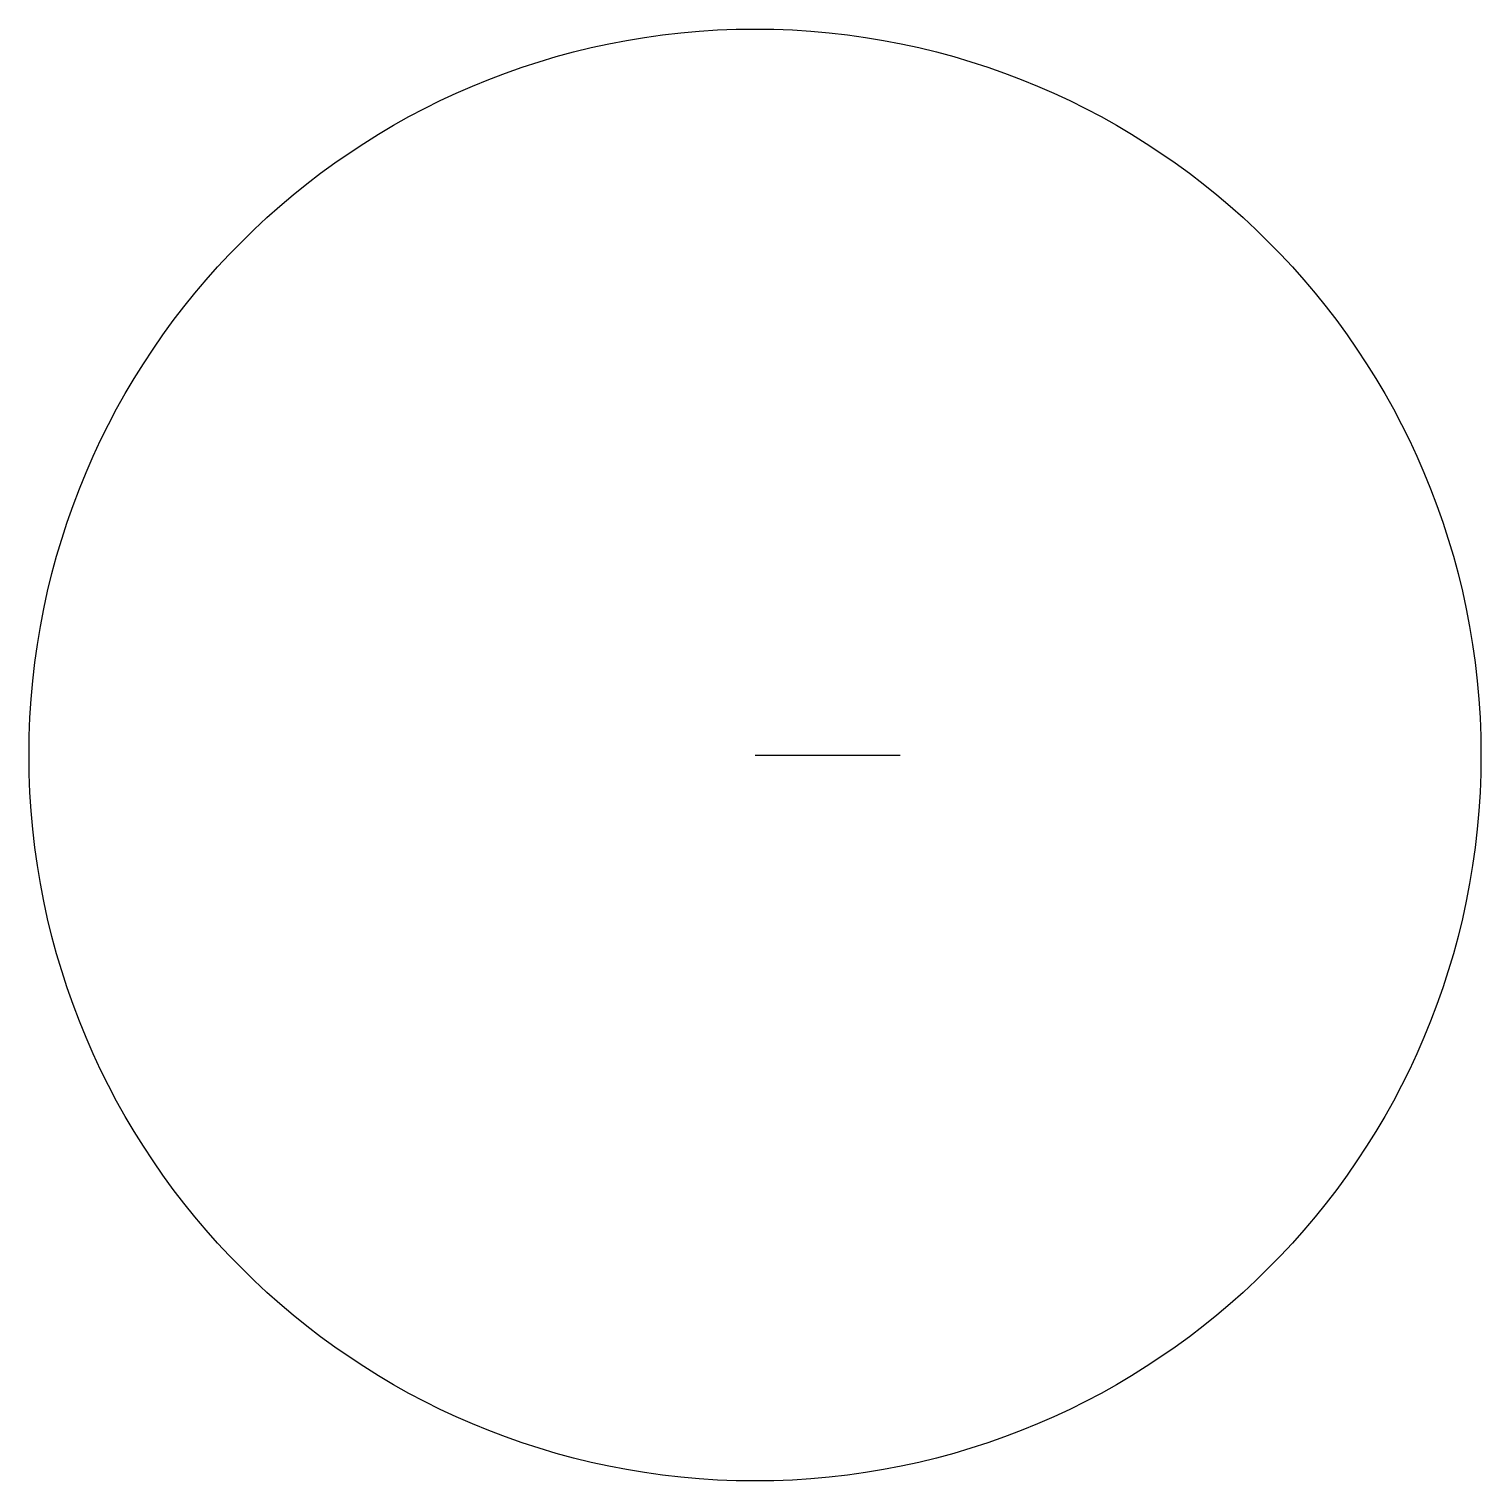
# Model space of a CAD drawing. Header units: metres. Extents: x -5 to 5, y -5 to 5.
import ezdxf

# ---------------------------------------------------------------- set-up
doc = ezdxf.new("R2010")
doc.units = ezdxf.units.M

msp = doc.modelspace()

# ---------------------------------------------------------------- linework, layer by layer
at = {"layer": 'MyLayer', "true_color": 0x008020}
msp.add_line((0, 0), (1, 0), dxfattribs=at)
at = {"layer": 'MyLayer'}
msp.add_circle((0, 0), 5, dxfattribs=at)

doc.saveas('drawing.dxf')
